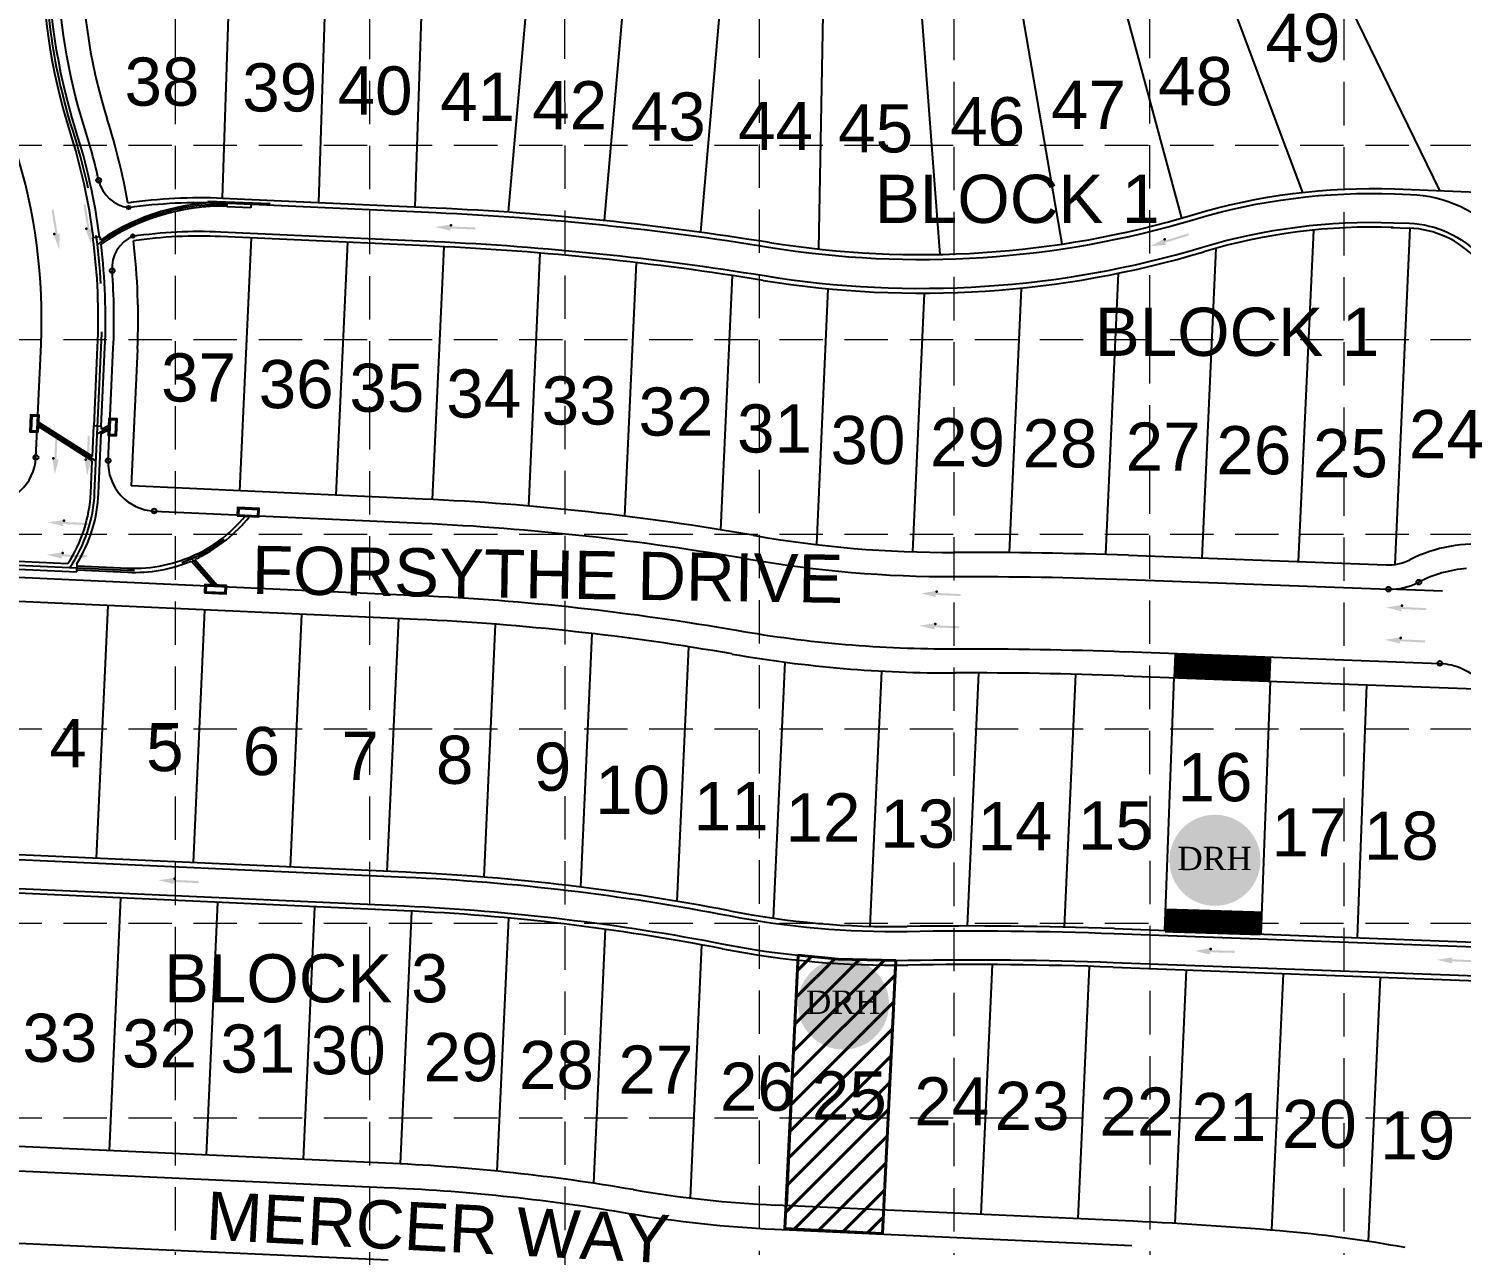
# Model space of a CAD drawing. Header units: feet. Extents: x 10084 to 13321, y 3329 to 8503.
# Drawn here: x 12207 to 12801, y 5782 to 6287 of the extents above; entities that cross this region are included whole.
import ezdxf
from ezdxf.enums import TextEntityAlignment as Align

# ---------------------------------------------------------------- set-up
doc = ezdxf.new("R2010")
doc.units = ezdxf.units.FT
doc.header["$LTSCALE"] = 40
doc.header["$MEASUREMENT"] = 0
for name, pattern in [('( Dashdot )', [1.001, 0.5, -0.25, 0.001, -0.25]), ('CENTERX2', [4, 2.5, -0.5, 0.5, -0.5]), ('DASHED', [0.75, 0.5, -0.25]), ('HIDDEN', [0.375, 0.25, -0.125])]:
    doc.linetypes.add(name, pattern=pattern)
for name, color, linetype in [('BASE', 7, 'Continuous'), ('CURB', 4, 'Continuous'), ('EROSION BLANKETS', 84, 'Continuous'), ('flow arrow', 4, 'Continuous'), ('GRID', 254, 'DASHED'), ('INLET', 4, 'Continuous'), ('LEGEND', 7, 'Continuous'), ('LOT', 7, 'Continuous'), ('NAME', 6, 'Continuous'), ('ROW', 3, '( Dashdot )'), ('SODDED LOT', 2, 'Continuous'), ('STORM', 2, 'Continuous'), ('storm CL', 7, 'CENTERX2')]:
    doc.layers.add(name, color=color, linetype=linetype)
doc.styles.add('DRHorton', font='dutcheb.ttf')
doc.styles.get("Standard").update_dxf_attribs({"font": 'ARIAL.TTF'})

# ---------------------------------------------------------------- blocks, each defined once
blk = doc.blocks.new('DRHorton')
h = blk.add_hatch(color=1)
h.paths.add_polyline_path([(78.7, 25.78, 1), (40.43, 25.78, 1)])
h.paths.add_polyline_path([(42.33, 17.91), (76.5, 17.91), (76.5, 34.87), (42.33, 34.87)], flags=24)
at = {"layer": 'BASE', "color": 176, "style": 'DRHorton'}
blk.add_text('DRH', height=9.814, dxfattribs=at).set_placement((59.39, 21.64), align=Align.CENTER)

msp = doc.modelspace()

# ---------------------------------------------------------------- hatches: boundary and pattern name
at = {"layer": 'flow arrow', "linetype": 'Continuous', "lineweight": 30}
h = msp.add_hatch(color=7, dxfattribs=at)
edge = h.paths.add_edge_path()
edge.add_line((12219.42, 6202.4), (12218.91, 6201.76))
edge.add_line((12218.91, 6201.76), (12217.18, 6212.2))
edge.add_line((12217.18, 6212.2), (12216.33, 6212.06))
edge.add_line((12216.33, 6212.06), (12218.06, 6201.62))
edge.add_line((12218.06, 6201.62), (12217.48, 6202.07))
edge.add_line((12217.48, 6202.07), (12217.47, 6202.07))
edge.add_ellipse((12217.51, 6201.53), major_axis=(-0.091, 0.553), ratio=0.285714, start_angle=342.81733, end_angle=484.72693)
edge.add_line((12217.44, 6201.2), (12217.44, 6201.2))
edge.add_line((12217.44, 6201.2), (12219.49, 6195.73))
edge.add_line((12219.49, 6195.73), (12219.72, 6201.57))
edge.add_line((12219.72, 6201.57), (12219.72, 6201.57))
edge.add_ellipse((12219.54, 6201.87), major_axis=(-0.091, 0.553), ratio=0.285714, start_angle=234.16847, end_angle=374.49672)
edge.add_line((12219.41, 6202.4), (12219.42, 6202.4))
edge.add_line((12219.42, 6202.4), (12219.42, 6202.4))
h = msp.add_hatch(color=7, dxfattribs=at)
edge = h.paths.add_edge_path()
edge.add_line((12232.65, 6204.64), (12232.14, 6204))
edge.add_line((12232.14, 6204), (12230.41, 6214.44))
edge.add_line((12230.41, 6214.44), (12229.56, 6214.3))
edge.add_line((12229.56, 6214.3), (12231.29, 6203.86))
edge.add_line((12231.29, 6203.86), (12230.71, 6204.3))
edge.add_line((12230.71, 6204.3), (12230.71, 6204.31))
edge.add_ellipse((12230.75, 6203.77), major_axis=(-0.091, 0.553), ratio=0.285714, start_angle=342.81733, end_angle=484.72693)
edge.add_line((12230.67, 6203.43), (12230.67, 6203.43))
edge.add_line((12230.67, 6203.43), (12232.72, 6197.96))
edge.add_line((12232.72, 6197.96), (12232.95, 6203.81))
edge.add_line((12232.95, 6203.81), (12232.96, 6203.81))
edge.add_ellipse((12232.77, 6204.11), major_axis=(-0.091, 0.553), ratio=0.285714, start_angle=234.16847, end_angle=374.49672)
edge.add_line((12232.65, 6204.64), (12232.65, 6204.64))
edge.add_line((12232.65, 6204.64), (12232.65, 6204.64))
h = msp.add_hatch(color=7, dxfattribs=at)
edge = h.paths.add_edge_path()
edge.add_line((12382, 6203.75), (12381.47, 6204.38))
edge.add_line((12381.47, 6204.38), (12392.05, 6203.97))
edge.add_line((12392.05, 6203.97), (12392.08, 6204.83))
edge.add_line((12392.08, 6204.83), (12381.51, 6205.24))
edge.add_line((12381.51, 6205.24), (12382.06, 6205.72))
edge.add_line((12382.06, 6205.72), (12382.06, 6205.72))
edge.add_ellipse((12381.53, 6205.79), major_axis=(0.56, -0.022), ratio=0.285714, start_angle=342.81733, end_angle=484.72693)
edge.add_line((12381.22, 6205.93), (12381.22, 6205.93))
edge.add_line((12381.22, 6205.93), (12375.45, 6205.01))
edge.add_line((12375.45, 6205.01), (12381.12, 6203.61))
edge.add_line((12381.12, 6203.61), (12381.12, 6203.61))
edge.add_ellipse((12381.46, 6203.73), major_axis=(0.56, -0.022), ratio=0.285714, start_angle=234.16847, end_angle=374.49672)
edge.add_line((12382, 6203.75), (12382, 6203.75))
edge.add_line((12382, 6203.75), (12382, 6203.75))
h = msp.add_hatch(color=7, dxfattribs=at)
edge = h.paths.add_edge_path()
edge.add_line((12678.66, 6197.99), (12677.96, 6198.41))
edge.add_line((12677.96, 6198.41), (12688.07, 6201.55))
edge.add_line((12688.07, 6201.55), (12687.81, 6202.37))
edge.add_line((12687.81, 6202.37), (12677.7, 6199.23))
edge.add_line((12677.7, 6199.23), (12678.07, 6199.87))
edge.add_line((12678.07, 6199.87), (12678.07, 6199.87))
edge.add_ellipse((12677.54, 6199.76), major_axis=(0.535, 0.166), ratio=0.285714, start_angle=342.81733, end_angle=484.72693)
edge.add_line((12677.2, 6199.79), (12677.2, 6199.79))
edge.add_line((12677.2, 6199.79), (12672.06, 6197))
edge.add_line((12672.06, 6197), (12677.88, 6197.58))
edge.add_line((12677.88, 6197.58), (12677.88, 6197.57))
edge.add_ellipse((12678.16, 6197.8), major_axis=(0.535, 0.166), ratio=0.285714, start_angle=234.16847, end_angle=374.49672)
edge.add_line((12678.66, 6197.99), (12678.66, 6197.99))
edge.add_line((12678.66, 6197.99), (12678.66, 6197.99))
h = msp.add_hatch(color=7, dxfattribs=at)
edge = h.paths.add_edge_path()
edge.add_line((12218.99, 6108.89), (12218.36, 6108.37))
edge.add_line((12218.36, 6108.37), (12218.81, 6118.95))
edge.add_line((12218.81, 6118.95), (12217.95, 6118.98))
edge.add_line((12217.95, 6118.98), (12217.5, 6108.41))
edge.add_line((12217.5, 6108.41), (12217.02, 6108.97))
edge.add_line((12217.02, 6108.97), (12217.02, 6108.97))
edge.add_ellipse((12216.95, 6108.43), major_axis=(0.024, 0.559), ratio=0.285714, start_angle=342.81733, end_angle=484.72693)
edge.add_line((12216.81, 6108.12), (12216.81, 6108.12))
edge.add_line((12216.81, 6108.12), (12217.69, 6102.35))
edge.add_line((12217.69, 6102.35), (12219.12, 6108.02))
edge.add_line((12219.12, 6108.02), (12219.12, 6108.02))
edge.add_ellipse((12219, 6108.35), major_axis=(0.024, 0.559), ratio=0.285714, start_angle=234.16847, end_angle=374.49672)
edge.add_line((12218.99, 6108.89), (12218.99, 6108.89))
edge.add_line((12218.99, 6108.89), (12218.99, 6108.89))
h = msp.add_hatch(color=7, dxfattribs=at)
edge = h.paths.add_edge_path()
edge.add_line((12232.4, 6108.37), (12231.77, 6107.85))
edge.add_line((12231.77, 6107.85), (12232.22, 6118.42))
edge.add_line((12232.22, 6118.42), (12231.36, 6118.45))
edge.add_line((12231.36, 6118.45), (12230.91, 6107.88))
edge.add_line((12230.91, 6107.88), (12230.43, 6108.44))
edge.add_line((12230.43, 6108.44), (12230.43, 6108.44))
edge.add_ellipse((12230.36, 6107.91), major_axis=(0.024, 0.559), ratio=0.285714, start_angle=342.81733, end_angle=484.72693)
edge.add_line((12230.21, 6107.59), (12230.21, 6107.6))
edge.add_line((12230.21, 6107.6), (12231.1, 6101.82))
edge.add_line((12231.1, 6101.82), (12232.53, 6107.49))
edge.add_line((12232.53, 6107.49), (12232.53, 6107.49))
edge.add_ellipse((12232.41, 6107.82), major_axis=(0.024, 0.559), ratio=0.285714, start_angle=234.16847, end_angle=374.49672)
edge.add_line((12232.4, 6108.37), (12232.4, 6108.37))
edge.add_line((12232.4, 6108.37), (12232.4, 6108.37))
h = msp.add_hatch(color=7, dxfattribs=at)
edge = h.paths.add_edge_path()
edge.add_line((12221.39, 6081.15), (12220.87, 6081.78))
edge.add_line((12220.87, 6081.78), (12231.44, 6081.35))
edge.add_line((12231.44, 6081.35), (12231.47, 6082.21))
edge.add_line((12231.47, 6082.21), (12220.9, 6082.64))
edge.add_line((12220.9, 6082.64), (12221.46, 6083.12))
edge.add_line((12221.46, 6083.12), (12221.46, 6083.12))
edge.add_ellipse((12220.93, 6083.19), major_axis=(0.56, -0.023), ratio=0.285714, start_angle=342.81733, end_angle=484.72693)
edge.add_line((12220.61, 6083.34), (12220.61, 6083.34))
edge.add_line((12220.61, 6083.34), (12214.84, 6082.44))
edge.add_line((12214.84, 6082.44), (12220.52, 6081.02))
edge.add_line((12220.52, 6081.02), (12220.51, 6081.02))
edge.add_ellipse((12220.85, 6081.14), major_axis=(0.56, -0.023), ratio=0.285714, start_angle=234.16847, end_angle=374.49672)
edge.add_line((12221.39, 6081.16), (12221.39, 6081.15))
edge.add_line((12221.39, 6081.15), (12221.39, 6081.15))
h = msp.add_hatch(color=7, dxfattribs=at)
edge = h.paths.add_edge_path()
edge.add_line((12220.88, 6067.75), (12220.36, 6068.38))
edge.add_line((12220.36, 6068.38), (12230.94, 6067.94))
edge.add_line((12230.94, 6067.94), (12230.97, 6068.8))
edge.add_line((12230.97, 6068.8), (12220.4, 6069.23))
edge.add_line((12220.4, 6069.23), (12220.95, 6069.71))
edge.add_line((12220.95, 6069.71), (12220.96, 6069.71))
edge.add_ellipse((12220.42, 6069.78), major_axis=(0.56, -0.023), ratio=0.285714, start_angle=342.81733, end_angle=484.72693)
edge.add_line((12220.11, 6069.93), (12220.11, 6069.93))
edge.add_line((12220.11, 6069.93), (12214.34, 6069.03))
edge.add_line((12214.34, 6069.03), (12220.01, 6067.61))
edge.add_line((12220.01, 6067.61), (12220.01, 6067.61))
edge.add_ellipse((12220.34, 6067.73), major_axis=(0.56, -0.023), ratio=0.285714, start_angle=234.16847, end_angle=374.49672)
edge.add_line((12220.89, 6067.75), (12220.88, 6067.75))
edge.add_line((12220.88, 6067.75), (12220.88, 6067.75))
h = msp.add_hatch(color=7, dxfattribs=at)
edge = h.paths.add_edge_path()
edge.add_line((12583.34, 6051.72), (12582.82, 6052.35))
edge.add_line((12582.82, 6052.35), (12593.39, 6051.88))
edge.add_line((12593.39, 6051.88), (12593.42, 6052.74))
edge.add_line((12593.42, 6052.74), (12582.85, 6053.21))
edge.add_line((12582.85, 6053.21), (12583.41, 6053.68))
edge.add_line((12583.41, 6053.68), (12583.41, 6053.68))
edge.add_ellipse((12582.88, 6053.76), major_axis=(0.559, -0.025), ratio=0.285714, start_angle=342.81733, end_angle=484.72693)
edge.add_line((12582.57, 6053.9), (12582.57, 6053.9))
edge.add_line((12582.57, 6053.9), (12576.79, 6053.02))
edge.add_line((12576.79, 6053.02), (12582.46, 6051.59))
edge.add_line((12582.46, 6051.59), (12582.46, 6051.59))
edge.add_ellipse((12582.8, 6051.7), major_axis=(0.559, -0.025), ratio=0.285714, start_angle=234.16847, end_angle=374.49672)
edge.add_line((12583.34, 6051.72), (12583.34, 6051.72))
edge.add_line((12583.34, 6051.72), (12583.34, 6051.72))
h = msp.add_hatch(color=7, dxfattribs=at)
edge = h.paths.add_edge_path()
edge.add_line((12776.41, 6045.87), (12775.89, 6046.5))
edge.add_line((12775.89, 6046.5), (12786.47, 6046.04))
edge.add_line((12786.47, 6046.04), (12786.5, 6046.9))
edge.add_line((12786.5, 6046.9), (12775.93, 6047.36))
edge.add_line((12775.93, 6047.36), (12776.49, 6047.84))
edge.add_line((12776.49, 6047.84), (12776.49, 6047.84))
edge.add_ellipse((12775.96, 6047.91), major_axis=(0.559, -0.025), ratio=0.285714, start_angle=342.81733, end_angle=484.72693)
edge.add_line((12775.64, 6048.06), (12775.65, 6048.06))
edge.add_line((12775.65, 6048.06), (12769.87, 6047.17))
edge.add_line((12769.87, 6047.17), (12775.54, 6045.74))
edge.add_line((12775.54, 6045.74), (12775.54, 6045.74))
edge.add_ellipse((12775.87, 6045.86), major_axis=(0.559, -0.025), ratio=0.285714, start_angle=234.16847, end_angle=374.49672)
edge.add_line((12776.42, 6045.87), (12776.41, 6045.87))
edge.add_line((12776.41, 6045.87), (12776.41, 6045.87))
h = msp.add_hatch(color=7, dxfattribs=at)
edge = h.paths.add_edge_path()
edge.add_line((12582.8, 6038.31), (12582.28, 6038.94))
edge.add_line((12582.28, 6038.94), (12592.85, 6038.48))
edge.add_line((12592.85, 6038.48), (12592.89, 6039.34))
edge.add_line((12592.89, 6039.34), (12582.32, 6039.8))
edge.add_line((12582.32, 6039.8), (12582.87, 6040.28))
edge.add_line((12582.87, 6040.28), (12582.88, 6040.28))
edge.add_ellipse((12582.34, 6040.35), major_axis=(0.559, -0.025), ratio=0.285714, start_angle=342.81733, end_angle=484.72693)
edge.add_line((12582.03, 6040.49), (12582.03, 6040.49))
edge.add_line((12582.03, 6040.49), (12576.25, 6039.61))
edge.add_line((12576.25, 6039.61), (12581.93, 6038.18))
edge.add_line((12581.93, 6038.18), (12581.92, 6038.18))
edge.add_ellipse((12582.26, 6038.29), major_axis=(0.559, -0.025), ratio=0.285714, start_angle=234.16847, end_angle=374.49672)
edge.add_line((12582.8, 6038.31), (12582.8, 6038.31))
edge.add_line((12582.8, 6038.31), (12582.8, 6038.31))
h = msp.add_hatch(color=7, dxfattribs=at)
edge = h.paths.add_edge_path()
edge.add_line((12775.88, 6032.46), (12775.36, 6033.1))
edge.add_line((12775.36, 6033.1), (12785.93, 6032.63))
edge.add_line((12785.93, 6032.63), (12785.96, 6033.49))
edge.add_line((12785.96, 6033.49), (12775.39, 6033.95))
edge.add_line((12775.39, 6033.95), (12775.95, 6034.43))
edge.add_line((12775.95, 6034.43), (12775.95, 6034.43))
edge.add_ellipse((12775.42, 6034.5), major_axis=(0.559, -0.025), ratio=0.285714, start_angle=342.81733, end_angle=484.72693)
edge.add_line((12775.11, 6034.65), (12775.11, 6034.65))
edge.add_line((12775.11, 6034.65), (12769.33, 6033.76))
edge.add_line((12769.33, 6033.76), (12775, 6032.33))
edge.add_line((12775, 6032.33), (12775, 6032.33))
edge.add_ellipse((12775.33, 6032.45), major_axis=(0.559, -0.025), ratio=0.285714, start_angle=234.16847, end_angle=374.49672)
edge.add_line((12775.88, 6032.47), (12775.88, 6032.46))
edge.add_line((12775.88, 6032.46), (12775.88, 6032.46))
h = msp.add_hatch(color=7, dxfattribs=at)
edge = h.paths.add_edge_path()
edge.add_line((12267.27, 5932.66), (12266.75, 5933.3))
edge.add_line((12266.75, 5933.3), (12277.32, 5932.78))
edge.add_line((12277.32, 5932.78), (12277.36, 5933.64))
edge.add_line((12277.36, 5933.64), (12266.79, 5934.16))
edge.add_line((12266.79, 5934.16), (12267.35, 5934.63))
edge.add_line((12267.35, 5934.63), (12267.35, 5934.63))
edge.add_ellipse((12266.82, 5934.7), major_axis=(0.559, -0.027), ratio=0.285714, start_angle=342.81733, end_angle=484.72693)
edge.add_line((12266.51, 5934.85), (12266.51, 5934.85))
edge.add_line((12266.51, 5934.85), (12260.73, 5933.99))
edge.add_line((12260.73, 5933.99), (12266.39, 5932.54))
edge.add_line((12266.39, 5932.54), (12266.39, 5932.54))
edge.add_ellipse((12266.72, 5932.65), major_axis=(0.559, -0.027), ratio=0.285714, start_angle=234.16847, end_angle=374.49672)
edge.add_line((12267.27, 5932.66), (12267.27, 5932.66))
edge.add_line((12267.27, 5932.66), (12267.27, 5932.66))
h = msp.add_hatch(color=7, dxfattribs=at)
edge = h.paths.add_edge_path()
edge.add_line((12696.99, 5903.48), (12696.46, 5904.1))
edge.add_line((12696.46, 5904.1), (12707.04, 5903.83))
edge.add_line((12707.04, 5903.83), (12707.06, 5904.69))
edge.add_line((12707.06, 5904.69), (12696.48, 5904.96))
edge.add_line((12696.48, 5904.96), (12697.03, 5905.44))
edge.add_line((12697.03, 5905.44), (12697.03, 5905.44))
edge.add_ellipse((12696.5, 5905.51), major_axis=(0.56, -0.014), ratio=0.285714, start_angle=342.81733, end_angle=484.72693)
edge.add_line((12696.18, 5905.65), (12696.19, 5905.65))
edge.add_line((12696.19, 5905.65), (12690.43, 5904.66))
edge.add_line((12690.43, 5904.66), (12696.12, 5903.33))
edge.add_line((12696.12, 5903.33), (12696.12, 5903.33))
edge.add_ellipse((12696.45, 5903.45), major_axis=(0.56, -0.014), ratio=0.285714, start_angle=234.16847, end_angle=374.49672)
edge.add_line((12697, 5903.48), (12696.99, 5903.48))
edge.add_line((12696.99, 5903.48), (12696.99, 5903.48))
h = msp.add_hatch(color=7, dxfattribs=at)
edge = h.paths.add_edge_path()
edge.add_line((12797.64, 5901.65), (12797.08, 5901.18))
edge.add_line((12797.08, 5901.18), (12807.66, 5900.74))
edge.add_line((12807.66, 5900.74), (12807.63, 5899.88))
edge.add_line((12807.63, 5899.88), (12797.05, 5900.32))
edge.add_line((12797.05, 5900.32), (12797.57, 5899.69))
edge.add_line((12797.57, 5899.69), (12797.58, 5899.69))
edge.add_ellipse((12797.03, 5899.67), major_axis=(0.56, -0.023), ratio=0.285714, start_angle=-125.83153, end_angle=14.49672, ccw=False)
edge.add_line((12796.7, 5899.55), (12796.7, 5899.55))
edge.add_line((12796.7, 5899.55), (12791.02, 5900.97))
edge.add_line((12791.02, 5900.97), (12796.8, 5901.87))
edge.add_line((12796.8, 5901.87), (12796.8, 5901.87))
edge.add_ellipse((12797.11, 5901.72), major_axis=(0.56, -0.023), ratio=0.285714, start_angle=-17.18267, end_angle=124.72693, ccw=False)
edge.add_line((12797.65, 5901.65), (12797.64, 5901.65))
edge.add_line((12797.64, 5901.65), (12797.64, 5901.65))
edge.add_line((12797.64, 5901.65), (12797.64, 5901.65))
at = {"layer": 'SODDED LOT', "linetype": 'Continuous', "lineweight": 40}
h = msp.add_hatch(dxfattribs=at)
h.set_pattern_fill('ANSI31', color=256, scale=60, style=0)
h.paths.add_polyline_path([(12566.46, 5900.73), (12542.65, 5901.26), (12526.01, 5902.87), (12520.44, 5789.49), (12561.01, 5787.37)])

# ---------------------------------------------------------------- linework, layer by layer
at = {"layer": 'CURB', "color": 7}
for p, q in [((12773.34, 6218.79), (12779.94, 6218.55)), ((12287.09, 6215.03), (12375.72, 6211.01)), ((12772.89, 6206.8), (12779.49, 6206.56)), ((12286.54, 6203.04), (12375.17, 6199.02)), ((12209.85, 6109.42), (12211.97, 6156.2)), ((12239.82, 6108.06), (12241.94, 6154.84)), ((12258.89, 6087.17), (12369.87, 6082.14)), ((12088.2, 6064.88), (12368.51, 6052.17)), ((12662.57, 6058.8), (12770.85, 6054.77)), ((12793.22, 6053.94), (12770.85, 6054.77)), ((12661.46, 6028.82), (12792.11, 6023.96)), ((12118.19, 5946.4), (12363.21, 5935.29)), ((12117.65, 5934.42), (12362.67, 5923.3)), ((12657.12, 5911.9), (12810.33, 5906.21)), ((12656.67, 5899.9), (12811.22, 5894.16)), ((12112.35, 5817.54), (12357.37, 5806.42)), ((12516.19, 5789.21), (12664.38, 5782.49)), ((12110.99, 5787.57), (12356.01, 5776.45))]:
    msp.add_line(p, q, dxfattribs=at)
for centre, radius in [((12235.9, 6224.37), 1), ((12248.29, 6213.12), 0.75), ((12250.05, 6201.25), 0.75), ((12241.46, 6186.89), 1), ((12209.85, 6109.42), 1), ((12239.82, 6108.06), 1), ((12258.89, 6087.17), 1), ((12770.85, 6054.77), 1), ((12783.41, 6057.64), 1), ((12792.11, 6023.96), 1)]:
    msp.add_circle(centre, radius, dxfattribs=at)
at = {"layer": 'CURB', "color": 7, "extrusion": (0, 0, -1)}
for centre, radius, start, end in [((-12453.94, 6317.63), 235, 342.44898, 359.23105), ((-12277.75, 6009.24), 206, 81.77853, 92.59686), ((-12763.84, 5962.97), 256, 73.30278, 92.12722), ((-12777.93, 6164.59), 54, 92.1272, 182.49759), ((-12321.53, 5016.24), 1196, 92.59687, 99.24899), ((-12763.84, 5962.97), 244, 73.30278, 92.12722), ((-12777.93, 6164.59), 42, 92.1272, 182.59686), ((-12277.75, 6009.24), 194, 81.79184, 92.59686), ((-12321.53, 5016.24), 1184, 92.59687, 99.24899), ((-12321.53, 5016.24), 1067, 92.59687, 99.93052), ((-12597.73, 4313), 1747, 89.7805, 92.12722), ((-12321.53, 5016.24), 1037, 92.59687, 99.93052), ((-12597.73, 4313), 1717, 89.7805, 92.12722), ((-12791.18, 5998.98), 25, 92.12721, 182.12726), ((-12321.53, 5016.24), 920, 92.59686, 101.01439), ((-12321.53, 5016.24), 908, 92.59686, 101.01439), ((-12597.73, 4313), 1600, 89.05052, 92.12722), ((-12597.73, 4313), 1588, 89.05052, 92.12722), ((-12321.53, 5016.24), 791, 92.59686, 99.77475), ((-12797.26, 5788.16), 20, 186.07575, 280.39236)]:
    msp.add_arc(centre, radius, start, end, dxfattribs=at)
at = {"layer": 'CURB', "color": 7}
for centre, radius, start, end in [((11977.22, 6166.85), 265, 12.53584, 17.55102), ((11977.22, 6166.85), 235, 357.40314, 17.55102), ((12250.05, 6227.51), 14.5, 192.53584, 263.03715), ((12577.08, 6585.56), 394, 260.75101, 286.69722), ((12255.91, 6187.99), 14.5, 113.83623, 184.33752), ((12577.08, 6585.56), 406, 260.75101, 286.69722), ((11977.22, 6166.85), 265, 357.40314, 4.33752), ((12189.87, 6110.32), 20, 267.40314, 357.40311), ((12259.8, 6107.15), 20, 177.40311, 267.40314), ((12589.18, 6544.98), 485, 260.06948, 270.2195), ((12806.73, 6013.41), 50, 94.01363, 117.79921), ((12771.75, 6079.76), 25, 267.94024, 297.79921), ((12589.18, 6544.98), 515, 260.06948, 270.2195), ((12565.32, 6268.73), 356, 258.98561, 270.94948), ((12565.32, 6268.73), 368, 258.98561, 270.94948), ((12538.16, 6273.71), 485, 260.22525, 267.40314)]:
    msp.add_arc(centre, radius, start, end, dxfattribs=at)
at = {"layer": 'EROSION BLANKETS', "linetype": 'Continuous', "lineweight": 40, "const_width": 10}
for points in [[(12722.07, 6021.58), (12681.82, 6023.31)], [(12717.87, 5916.06), (12678.31, 5917.26)]]:
    msp.add_lwpolyline(points, dxfattribs=at)
at = {"layer": 'flow arrow', "color": 7, "linetype": 'Continuous', "lineweight": 30}
for p in [(12230.71, 6204.3), (12382.06, 6205.72), (12217.48, 6202.07), (12678.07, 6199.87), (12217.02, 6108.97), (12230.43, 6108.44), (12221.46, 6083.12), (12220.95, 6069.71), (12583.41, 6053.68), (12776.49, 6047.84), (12582.87, 6040.28), (12775.95, 6034.43), (12267.35, 5934.63), (12697.03, 5905.44)]:
    msp.add_point(p, dxfattribs=at)
at = {"layer": 'GRID', "color": 252, "linetype": 'HIDDEN', "lineweight": 0, "ltscale": 1.8}
for p, q in [((12267.69, 3736.69), (12267.69, 8418.16)), ((12348.4, 3736.68), (12348.4, 8418.16)), ((12429.49, 3736.86), (12429.11, 8418.16)), ((12510.12, 3737.25), (12509.82, 8418.16)), ((12590.76, 3736.28), (12590.53, 8418.16)), ((12672.21, 3737.03), (12671.6, 8419.97)), ((12752.48, 3736.19), (12752.31, 8419.97)), ((10169.24, 6239), (13236.21, 6239)), ((10169.24, 6158.29), (13236.21, 6158.29)), ((10169.24, 6077.58), (13236.21, 6077.58)), ((10169.24, 5996.87), (13236.21, 5996.87)), ((10169.24, 5916.16), (13236.21, 5916.16)), ((10169.24, 5835.45), (13236.21, 5835.45))]:
    msp.add_line(p, q, dxfattribs=at)
at = {"layer": 'INLET', "color": 5}
for p, q in [((12281.19, 6215.67), (12307.01, 6214.75)), ((12289.11, 6215.4), (12289.01, 6213.4)), ((12299.01, 6213.04), (12289.01, 6213.4)), ((12299.1, 6215.04), (12299.01, 6213.04))]:
    msp.add_line(p, q, dxfattribs=at)
at = {"layer": 'INLET', "color": 5, "flags": 128}
for points in [[(12210.83, 6119.88), (12211.14, 6126.88), (12207.65, 6127.04), (12207.33, 6120.04)], [(12210.35, 6120.41), (12210.62, 6126.4), (12208.12, 6126.51), (12207.85, 6120.52)], [(12243.29, 6118.41), (12243.61, 6125.41), (12240.11, 6125.56), (12239.8, 6118.57)], [(12242.82, 6118.93), (12243.09, 6124.93), (12240.59, 6125.04), (12240.32, 6119.05)], [(12293.34, 6085.11), (12302.33, 6084.7), (12302.49, 6088.2), (12293.5, 6088.61)], [(12293.86, 6085.59), (12301.85, 6085.22), (12301.96, 6087.72), (12293.97, 6088.08)], [(12279.79, 6053.19), (12288.78, 6052.78), (12288.94, 6056.28), (12279.95, 6056.69)], [(12280.31, 6053.67), (12288.3, 6053.31), (12288.42, 6055.8), (12280.43, 6056.17)]]:
    msp.add_lwpolyline(points, close=True, dxfattribs=at)
at = {"layer": 'LOT', "color": 7}
for p, q in [((12729.99, 6347.57), (12791.94, 6220.1)), ((12735.31, 6219.39), (12693.23, 6331.8)), ((12287.18, 6217.03), (12290.69, 6323.03)), ((12327.14, 6215.21), (12330.67, 6321.71)), ((12367.1, 6213.4), (12370.63, 6320.13)), ((12405.88, 6211.26), (12415.13, 6316.99)), ((12685.11, 6208.74), (12655.15, 6319.55)), ((12445.72, 6207.77), (12454.93, 6312.89)), ((12635.48, 6197.94), (12616.09, 6310.94)), ((12494.58, 6307.73), (12485.47, 6202.97)), ((12536.41, 6304.9), (12534.4, 6195.89)), ((12584.92, 6193.64), (12576.39, 6306.04)), ((12739.67, 6203.76), (12733.43, 6066.17)), ((12779.75, 6204.55), (12773.42, 6065)), ((12299.07, 6200.47), (12294.31, 6095.58)), ((12339.03, 6198.66), (12334.27, 6093.76)), ((12378.99, 6196.84), (12374.23, 6091.95)), ((12418.91, 6194.22), (12414.15, 6089.25)), ((12699.29, 6196.2), (12693.46, 6067.66)), ((12458.77, 6190.24), (12454, 6085.06)), ((12498.57, 6184.9), (12493.78, 6079.37)), ((12658.77, 6185.83), (12653.48, 6069.11)), ((12538.36, 6179.41), (12533.55, 6073.25)), ((12578.32, 6177.57), (12573.45, 6070.24)), ((12618.45, 6179.67), (12613.48, 6069.93)), ((12235.03, 5943.11), (12239.78, 6048)), ((12275.21, 5941.28), (12279.97, 6046.18)), ((12315.4, 5939.46), (12320.16, 6044.35)), ((12355.59, 5937.64), (12360.35, 6042.53)), ((12395.75, 5935.24), (12400.51, 6040.19)), ((12435.84, 5931.12), (12440.61, 6036.31)), ((12475.84, 5925.23), (12480.63, 6030.84)), ((12515.8, 5918.21), (12520.62, 6024.48)), ((12555.92, 5914.86), (12560.72, 6020.75)), ((12596.19, 5915), (12600.96, 6020)), ((12636.44, 5914.53), (12641.2, 6019.45)), ((12681.81, 6018.05), (12677.92, 5913.13)), ((12721.79, 6016.57), (12717.89, 5911.64)), ((12761.76, 6015.08), (12757.86, 5910.16)), ((12244.96, 5926.64), (12240.21, 5821.75)), ((12285.18, 5924.82), (12280.43, 5819.92)), ((12325.4, 5922.99), (12320.64, 5818.1)), ((12365.62, 5921.17), (12360.86, 5816.27)), ((12405.79, 5918.31), (12401.03, 5813.28)), ((12445.88, 5913.66), (12441.1, 5808.26)), ((12485.89, 5907.2), (12481.13, 5802.15)), ((12525.9, 5900.84), (12521.29, 5798.99)), ((12566.11, 5898.73), (12561.5, 5797.16)), ((12606.42, 5898.98), (12601.72, 5795.34)), ((12646.69, 5898.24), (12641.94, 5793.52)), ((12686.93, 5896.78), (12682.16, 5791.59)), ((12727.16, 5895.29), (12722.33, 5788.75)), ((12767.39, 5893.79), (12762.42, 5784.15))]:
    msp.add_line(p, q, dxfattribs=at)
at = {"layer": 'ROW', "color": 7, "linetype": 'Continuous'}
for p, q in [((12287.18, 6217.03), (12375.81, 6213.01)), ((12773.41, 6220.79), (12836.44, 6218.45)), ((12771.94, 6204.84), (12779.42, 6204.56)), ((12375.08, 6197.02), (12286.45, 6201.04)), ((12251.93, 6154.39), (12249.36, 6097.62)), ((12370.33, 6092.13), (12249.36, 6097.62)), ((12662.95, 6068.79), (12769.88, 6064.82)), ((12368.06, 6042.18), (12072.75, 6055.57)), ((12661.09, 6018.82), (12806.73, 6013.41)), ((12363.3, 5937.29), (12118.28, 5948.4)), ((12362.58, 5921.31), (12117.56, 5932.42)), ((12657.19, 5913.9), (12810.13, 5908.21)), ((12656.6, 5897.91), (12811.31, 5892.16)), ((12357.82, 5816.41), (12112.8, 5827.53)), ((12664.83, 5792.48), (12516.64, 5799.2))]:
    msp.add_line(p, q, dxfattribs=at)
for centre, radius, start, end in [((12453.94, 6317.63), 225, 178.10306, 197.55102), ((11977.22, 6166.85), 275, 10.10375, 17.55102), ((12577.08, 6585.56), 392, 260.75101, 286.69722), ((12763.84, 5962.97), 242, 87.87278, 106.69722), ((12777.93, 6164.59), 40, 357.40314, 87.87278), ((12277.75, 6009.24), 192, 87.40314, 98.22098), ((11977.22, 6166.85), 275, 357.40314, 6.76969), ((12321.53, 5016.24), 1182, 80.75101, 87.40313), ((12577.08, 6585.56), 408, 260.75101, 286.69722), ((12321.53, 5016.24), 1077, 80.06948, 87.40313), ((12589.18, 6544.98), 475, 260.06948, 270.2195), ((12806.73, 6013.41), 60, 83.20991, 116.8278), ((12597.73, 4313), 1757, 87.87278, 90.2195), ((12770.62, 6084.8), 20, 267.87278, 296.8278), ((12321.53, 5016.24), 1027, 80.06948, 87.40313), ((12589.18, 6544.98), 525, 260.06948, 270.2195), ((12597.73, 4313), 1707, 87.87278, 90.2195), ((12321.53, 5016.24), 922, 78.98561, 87.40314), ((12321.53, 5016.24), 906, 78.98561, 87.40314), ((12565.32, 6268.73), 354, 258.98561, 270.94948), ((12597.73, 4313), 1602, 87.87278, 90.94948), ((12565.32, 6268.73), 370, 258.98561, 270.94948), ((12597.73, 4313), 1586, 87.87278, 90.94948), ((12321.53, 5016.24), 801, 80.22525, 87.40314), ((12538.16, 6273.71), 475, 260.22525, 267.40314), ((12597.73, 4313), 1481, 84.88368, 87.40314), ((12682.98, 5265.19), 525, 79.60758, 84.88368)]:
    msp.add_arc(centre, radius, start, end, dxfattribs=at)
at = {"layer": 'ROW', "color": 7, "linetype": 'Continuous', "extrusion": (0, 0, -1)}
for centre, radius, start, end in [((-12763.84, 5962.97), 258, 73.30278, 92.12722), ((-12277.75, 6009.24), 208, 81.76243, 92.59686), ((-12321.53, 5016.24), 1198, 92.59687, 99.24899)]:
    msp.add_arc(centre, radius, start, end, dxfattribs=at)
at = {"layer": 'SODDED LOT', "linetype": 'Continuous', "lineweight": 40}
msp.add_lwpolyline([(12566.46, 5900.73), (12542.65, 5901.26), (12526.01, 5902.87), (12520.44, 5789.49), (12561.01, 5787.37)], close=True, dxfattribs=at)
at = {"layer": 'STORM', "color": 5}
for p, q in [((12236.48, 6200.94), (12233.51, 6200.55)), ((12233.97, 6122.45), (12235.45, 6155.14)), ((12236.96, 6122.32), (12238.45, 6155)), ((12233.19, 6108), (12210.93, 6122.23)), ((12233.26, 6109.73), (12211.01, 6123.96)), ((12233.26, 6109.73), (12233.84, 6122.46)), ((12237.09, 6122.31), (12233.84, 6122.46)), ((12236.96, 6119.39), (12239.9, 6120.91)), ((12237.03, 6121.12), (12239.98, 6122.64)), ((12237.03, 6121.12), (12237.09, 6122.31)), ((12235.83, 6094.61), (12236.96, 6119.39)), ((12232.59, 6094.76), (12233.19, 6108)), ((12025.67, 6074.35), (12223.08, 6065.39)), ((11994.36, 6072.52), (12226.85, 6061.96)), ((12275.74, 6067.06), (12285, 6056.46)), ((12276.8, 6069.49), (12277.49, 6067.88)), ((12226.82, 6065.22), (12227, 6065.21)), ((12226.85, 6061.96), (12227, 6065.21)), ((12274.29, 6066.43), (12282.93, 6056.55))]:
    msp.add_line(p, q, dxfattribs=at)
at = {"layer": 'STORM', "color": 5, "flags": 128}
for points in [[(12226.97, 6064.46), (12248.02, 6063.51), (12248.02, 6063.51), (12248.02, 6063.51), (12248.02, 6063.51, 0.126266), (12276.8, 6069.49)], [(12226.89, 6062.71), (12247.94, 6061.76), (12247.94, 6061.76), (12247.94, 6061.76), (12247.94, 6061.76, 0.111289), (12274.29, 6066.43)]]:
    msp.add_lwpolyline(points, format="xyb", dxfattribs=at)
at = {"layer": 'STORM', "color": 5, "extrusion": (0, 0, -1)}
for radius, end in [(241.25, 1.17269), (238.75, 0.92137)]:
    msp.add_arc((-12453.94, 6317.63), radius, 342.44898, end, dxfattribs=at)
at = {"layer": 'STORM', "color": 5}
for centre, radius, start, end in [((11977.22, 6166.85), 261.25, 7.49134, 17.55102), ((11977.22, 6166.85), 258.75, 7.49133, 17.55102), ((12287.51, 6124.41), 90.75, 88.99871, 124.07925), ((12287.51, 6124.41), 89.25, 89.02721, 124.57257), ((11977.22, 6166.85), 258.5, 357.40314, 7.49133), ((11977.22, 6166.85), 261.5, 7.18969, 7.49134), ((11977.22, 6166.85), 261.5, 357.40314, 6.81977), ((12174.27, 6097.41), 58.38, 326.73721, 357.40311), ((12174.27, 6097.41), 61.63, 328.51267, 357.40311), ((12250.75, 6122.57), 59.25, 296.13393, 320.60768), ((12250.75, 6122.57), 60.75, 296.06207, 321.65856), ((12250.75, 6122.57), 60.88, 294.23711, 296.05619)]:
    msp.add_arc(centre, radius, start, end, dxfattribs=at)
at = {"layer": 'storm CL', "color": 5}
for p, q in [((12234.81, 6107.85), (12210.49, 6123.4)), ((12235.33, 6119.39), (12240.46, 6122.04)), ((12274.41, 6067.43), (12284.42, 6055.98))]:
    msp.add_line(p, q, dxfattribs=at)
at = {"layer": 'storm CL', "color": 5, "flags": 128}
for points in [[(12223.92, 6063.72, 0.138557), (12234.21, 6094.69), (12234.21, 6094.69), (12236.95, 6155.07), (12236.95, 6155.07, 0.088139), (12225.11, 6245.25), (12225.11, 6245.25, -0.081771), (12213.99, 6322.44), (12213.99, 6322.44, -0.202343), (12257.55, 6339.14), (12257.55, 6339.14), (12345.52, 6336.23), (12345.52, 6336.23, -0.026888), (12486.63, 6323.89), (12486.63, 6323.89, 0.167239), (12748.49, 6374.33), (12783.98, 6394.72), (12783.98, 6394.72, -0.128475), (12918.84, 6449.6, 0.365803), (12988.34, 6525.94), (12988.34, 6525.94), (13009.68, 7100.62), (13014.14, 7104.76), (13020.38, 7104.52)], [(11991.02, 6074.3), (12247.98, 6062.63), (12247.98, 6062.63, 0.24182), (12297.85, 6085.41)]]:
    msp.add_lwpolyline(points, format="xyb", dxfattribs=at)
at = {"layer": 'storm CL', "color": 5}
msp.add_arc((12287.51, 6124.41), 90, 89.01284, 125.40359, dxfattribs=at)

# ---------------------------------------------------------------- block references
at = {"layer": 'LEGEND', "xscale": 0.9878399999938665, "yscale": 0.9878399999943213, "zscale": 0.9878399999942583}
for p in [(12640.01, 5916.79), (12485.96, 5857.16)]:
    msp.add_blockref('DRHorton', p, dxfattribs=at)

# ---------------------------------------------------------------- texts
at = {"layer": 'NAME', "color": 7}
for s, p in [('49', (12719.8, 6283.53)), ('38', (12246.59, 6265.35)), ('48', (12675.33, 6265.54)), ('39', (12295.42, 6262.94)), ('40', (12334.98, 6261.65)), ('41', (12377.51, 6259.03)), ('42', (12415.69, 6255.54)), ('47', (12630.85, 6255.75)), ('43', (12456.59, 6250.86)), ('46', (12589.03, 6248.89)), ('44', (12501.1, 6246.95)), ('45', (12542.59, 6245.97)), ('BLOCK 1', (12557.84, 6216.7)), ('BLOCK 1', (12649.03, 6161.54)), ('37', (12261.77, 6142.59)), ('36', (12302.25, 6139.83)), ('35', (12339.86, 6138.33)), ('34', (12380.04, 6135.93)), ('33', (12419.63, 6133.03)), ('32', (12459.76, 6128.44)), ('31', (12500.65, 6121.43)), ('30', (12539.38, 6116.66)), ('24', (12779.31, 6119.1)), ('29', (12580.69, 6115.72)), ('28', (12619.02, 6115.26)), ('27', (12661.83, 6113.9)), ('26', (12699.46, 6112.42)), ('25', (12739.49, 6111.19)), ('4', (12215.4, 5990.82)), ('5', (12255.54, 5989.24)), ('6', (12295.58, 5987.58)), ('7', (12336.54, 5985.63)), ('8', (12375.75, 5983.97)), ('9', (12416.35, 5981.09)), ('16', (12683.33, 5976.75)), ('10', (12441.78, 5971.5)), ('11', (12482.66, 5964.75)), ('12', (12520.77, 5960.04)), ('13', (12559.99, 5957.47)), ('14', (12600.39, 5956.44)), ('15', (12642, 5956.71)), ('17', (12722.27, 5953.85)), ('18', (12760.64, 5952.45)), ('BLOCK 3', (12262.96, 5893.3)), ('33', (12204.25, 5868.61)), ('32', (12245.62, 5866.3)), ('31', (12286.36, 5864.15)), ('30', (12323.83, 5863.47)), ('29', (12370.58, 5860.59)), ('28', (12410.2, 5857.32)), ('27', (12451.42, 5855.41)), ('26', (12493.53, 5848.32)), ('25', (12531.66, 5844.69)), ('24', (12574.14, 5842.23)), ('23', (12607.46, 5840.37)), ('22', (12650.92, 5838)), ('21', (12689.12, 5835.74)), ('20', (12726.59, 5832.86)), ('19', (12767.45, 5828.12))]:
    msp.add_text(s, height=20, dxfattribs=at).set_placement(p, align=Align.MIDDLE_LEFT)
for s, rotation, p in [('FORSYTHE DRIVE', 359.12087, (12299.46, 6062.78)), ('MERCER WAY', 357.05926, (12280.52, 5794.91))]:
    msp.add_text(s, height=20, rotation=rotation, dxfattribs=at).set_placement(p, align=Align.MIDDLE_LEFT)

doc.saveas('drawing.dxf')
